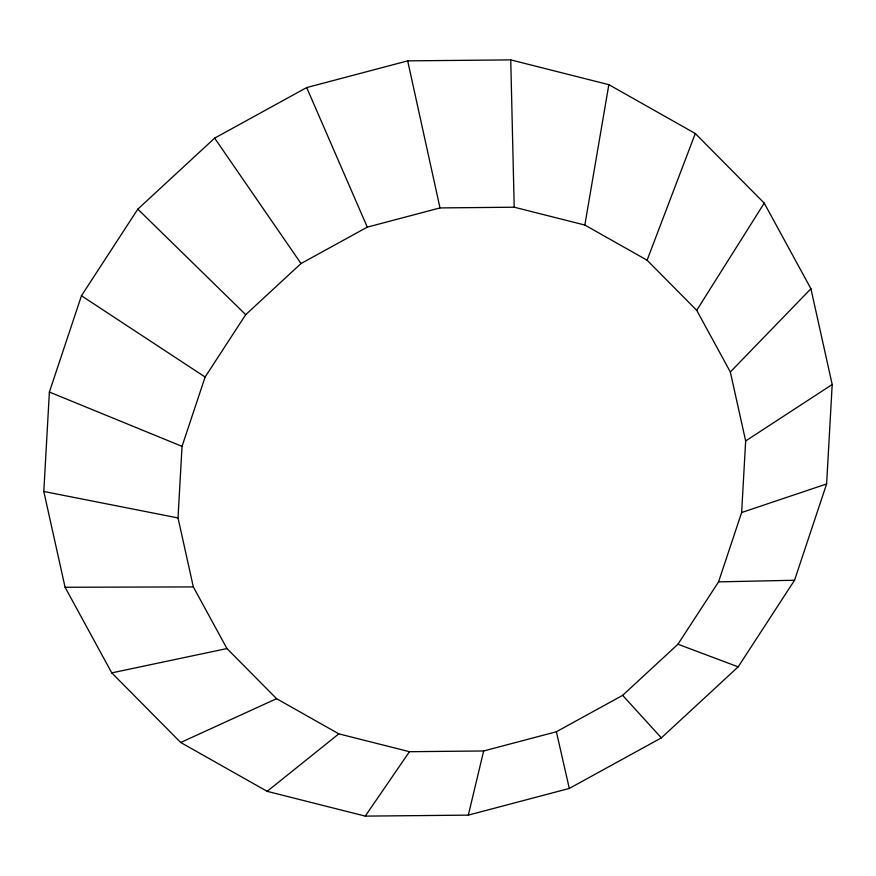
<?xml version="1.0" encoding="UTF-8"?>
<svg xmlns="http://www.w3.org/2000/svg" width="876" height="876" viewBox="0 0 876 876"><rect width="100%" height="100%" fill="white"/><g stroke="black" fill="none" stroke-linecap="round" stroke-linejoin="round"><path stroke-width="1.31" d="M43.8 491.48L49.385 392.043L81.457 295.749L137.817 209.145L214.642 138.134L306.688 87.567L407.679 60.871L510.741 59.886L608.842 84.665L695.303 133.513L764.233 203.123L810.924 288.741L832.2 384.52L826.615 483.957L794.543 580.251L738.183 666.855L661.358 737.866L569.312 788.433L468.321 815.129L365.259 816.114L267.158 791.335L180.697 742.487L111.767 672.877L65.076 587.259L43.8 491.48L178.014 517.946L193.333 586.92L226.95 648.558L276.575 698.676L338.826 733.847L409.453 751.696L483.661 750.973L556.38 731.756L622.65 695.347L677.958 644.221L718.55 581.872L741.633 512.537L745.662 440.946L730.332 371.982L696.716 310.334L647.09 260.216L584.84 225.044L514.212 207.207L440.004 207.919L367.285 227.136L301.015 263.545L245.707 314.67L205.115 377.03L182.033 446.355L178.014 517.946M584.84 225.044L608.842 84.665M468.321 815.129L483.661 750.973M647.09 260.216L695.303 133.513M696.716 310.334L764.233 203.123M365.259 816.114L409.453 751.696M730.332 371.982L810.924 288.741M267.158 791.335L338.826 733.847M745.662 440.946L832.2 384.52M180.697 742.487L276.575 698.676M741.633 512.537L826.615 483.957M111.767 672.877L226.95 648.558M718.55 581.872L794.543 580.251M65.076 587.259L193.333 586.92M677.958 644.221L738.183 666.855M49.385 392.043L182.033 446.355M81.457 295.749L205.115 377.03M137.817 209.145L245.707 314.67M622.65 695.347L661.358 737.866M214.642 138.134L301.015 263.545M306.688 87.567L367.285 227.136M556.38 731.756L569.312 788.433M407.679 60.871L440.004 207.919M510.741 59.886L514.212 207.207"/></g></svg>
